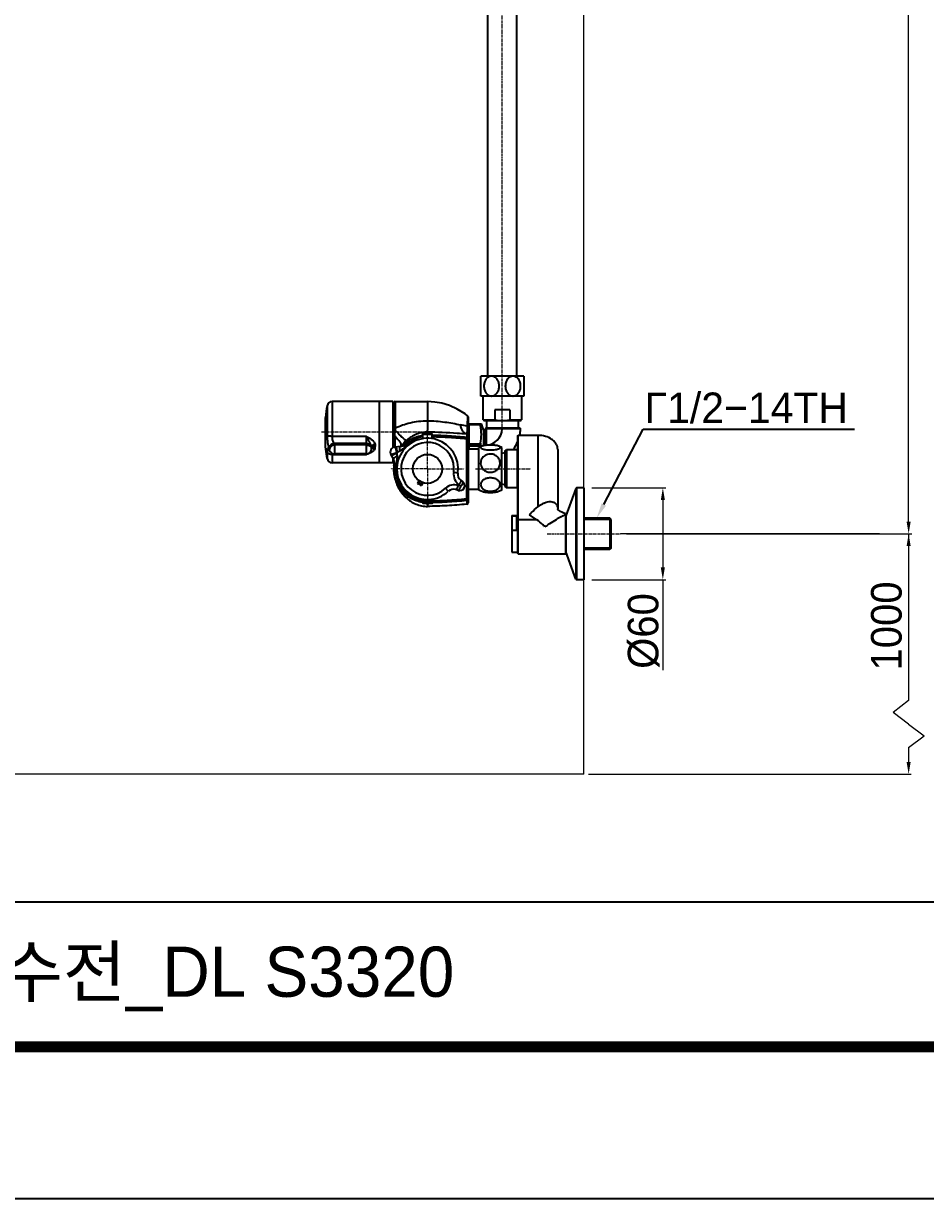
# Model space of a CAD drawing. Extents: x 0 to 3160, y 0 to 2315.
# Drawn here: x 1516 to 2106, y 0 to 768 of the extents above; entities that cross this region are included whole.
import ezdxf
from ezdxf import colors
from ezdxf.entities.mleader import LeaderData, LeaderLine
from ezdxf.math import Vec2, Vec3

# ---------------------------------------------------------------- set-up
doc = ezdxf.new("R2010")
doc.units = 0
doc.header["$LTSCALE"] = 10
doc.header["$MEASUREMENT"] = 0
doc.header["$PDMODE"] = 3
doc.header["$PDSIZE"] = -10
doc.linetypes.add('CENTER', pattern=[0.6, 0.375, -0.075, 0.075, -0.075])
doc.linetypes.add('CENTER2', pattern=[28.575, 19.05, -3.175, 3.175, -3.175])
doc.layers.get('0').update_dxf_attribs({"linetype": 'CONTINUOUS'})
doc.layers.get('DEFPOINTS').update_dxf_attribs({"linetype": 'CONTINUOUS'})
doc.layers.add('Cneter', color=1, linetype='CENTER2', lineweight=13)
doc.layers.add('치수선', color=7, linetype='CONTINUOUS', lineweight=20)
doc.layers.add('DEF_LAYER_ASSEM_MEMBER', color=7, linetype='CONTINUOUS')
doc.layers.add('MEMBER', color=7, linetype='CONTINUOUS')
doc.styles.add('Daelim Dimension', font='H2GTRE.TTF')
doc.styles.get("Standard").update_dxf_attribs({"font": 'SYMBOL'})
doc.styles.add('단선완성형', font='')
doc.styles.get('단선완성형').set_extended_font_data('Gulim')
doc.dimstyles.new('DEFAULT', dxfattribs={"dimscale": 2, "dimtxt": 2, "dimasz": 2, "dimexe": 0, "dimexo": 2, "dimgap": 1, "dimtad": 1, "dimdec": 1, "dimzin": 9, "dimdsep": 46, "dimtxsty": 'Daelim Dimension', "dimcen": 0.5, "dimclrd": 252, "dimclre": 252, "dimclrt": 3, "dimadec": 1, "dimazin": 0, "dimtfac": 1, "dimtdec": 1, "dimtix": 1, "dimtmove": 0, "dimatfit": 3, "dimfxl": 1, "dimtolj": 1, "dimtzin": 1, "dimlwd": 9, "dimlwe": 9, "dimarcsym": 0})

# ---------------------------------------------------------------- blocks, each defined once
blk = doc.blocks.new('*D0')
at = {"color": 5, "lineweight": 9, "ltscale": 0.5, "transparency": 16777216}
for p, q in [((1930.66, 1434.5), (2096.53, 1434.5)), ((2094.53, 442.47), (2094.53, 1426.5)), ((1910.2, 434.47), (2096.53, 434.47))]:
    blk.add_line(p, q, dxfattribs=at)
at = {"color": 5, "ltscale": 0.5, "transparency": 16777216}
for points in [[(2093.2, 1426.5), (2095.86, 1426.5), (2094.53, 1434.5)], [(2093.2, 442.47), (2095.86, 442.47), (2094.53, 434.47)]]:
    blk.add_solid(points, dxfattribs=at)
at = {"layer": 'DEFPOINTS', "color": 0, "ltscale": 0.5, "transparency": 16777216}
for p in [(1926.66, 1434.5), (2094.53, 1434.5), (1906.2, 434.47)]:
    blk.add_point(p, dxfattribs=at)
at = {"color": 7, "ltscale": 0.5, "transparency": 16777216, "insert": (2080.34, 934.48), "char_height": 20, "attachment_point": 5, "rotation": 90, "style": 'Daelim Dimension'}
blk.add_mtext('\\A1;(1000)', dxfattribs=at)
blk = doc.blocks.new('*D1')
at = {"color": 5, "lineweight": 9, "ltscale": 0.5, "transparency": 16777216}
for p, q in [((1887.45, 464.47), (1935.9, 464.47)), ((1933.9, 456.47), (1933.9, 412.47)), ((1887.45, 404.47), (1935.9, 404.47)), ((1933.9, 404.47), (1933.9, 345.41))]:
    blk.add_line(p, q, dxfattribs=at)
at = {"color": 5, "ltscale": 0.5, "transparency": 16777216}
for points in [[(1932.57, 456.47), (1935.23, 456.47), (1933.9, 464.47)], [(1932.57, 412.47), (1935.23, 412.47), (1933.9, 404.47)]]:
    blk.add_solid(points, dxfattribs=at)
at = {"layer": 'DEFPOINTS', "color": 0, "ltscale": 0.5, "transparency": 16777216}
for p in [(1883.45, 464.47), (1883.45, 404.47), (1933.9, 404.47)]:
    blk.add_point(p, dxfattribs=at)
at = {"color": 7, "ltscale": 0.5, "transparency": 16777216, "insert": (1910.98, 370.94), "char_height": 20, "attachment_point": 2, "rotation": 90, "style": 'Daelim Dimension'}
blk.add_mtext('\\A1;%%C60', dxfattribs=at)

msp = doc.modelspace()

# ---------------------------------------------------------------- linework, layer by layer
at = {"color": 5, "lineweight": 9, "ltscale": 0.5}
for p, q in [((2075.58, 434.47), (1906.2, 434.47)), ((2094.53, 434.47), (2094.53, 325.43)), ((2094.53, 325.43), (2084.32, 317.76)), ((2094.53, 310.09), (2084.32, 317.76)), ((2094.53, 310.09), (2104.75, 302.41)), ((2094.53, 294.74), (2104.75, 302.41)), ((2094.53, 294.74), (2094.53, 285.39)), ((1885.36, 277.42), (2096.26, 277.42))]:
    msp.add_line(p, q, dxfattribs=at)
at = {"color": 5}
msp.add_line((50.81, 193.97), (2594.86, 193.97), dxfattribs=at)
at = {"ltscale": 0.5}
msp.add_lwpolyline([(0, 0), (3159.52, 0), (3159.52, 2315.04), (0, 2315.04)], close=True, dxfattribs=at)
at = {"color": 5, "linetype": 'ByBlock', "lineweight": 200, "const_width": 7.28}
msp.add_lwpolyline([(50.81, 99.13), (3108.41, 99.13), (3108.41, 2261.29), (50.81, 2261.29)], close=True, dxfattribs=at)
at = {"color": 5, "ltscale": 0.5}
msp.add_solid([(2093.2, 426.47), (2095.86, 426.47), (2094.53, 434.47)], dxfattribs=at)
at = {"color": 5, "lineweight": 9, "ltscale": 0.5}
msp.add_solid([(2093.2, 285.39), (2095.86, 285.39), (2094.53, 277.39)], dxfattribs=at)
at = {"layer": 'Cneter', "linetype": 'CENTER', "lineweight": 5, "ltscale": 0.5}
for p, q in [((1828.95, 500.97), (1828.95, 1423.48)), ((1784.6, 500.9), (1710.91, 500.9)), ((1780.1, 476.9), (1780.1, 500.92)), ((1780.1, 476.9), (1756.08, 476.9)), ((1780.1, 476.9), (1804.12, 476.9)), ((1780.1, 476.9), (1780.1, 452.88)), ((1811.56, 476.9), (1847.62, 476.9)), ((1858.31, 434.47), (1906.2, 434.47))]:
    msp.add_line(p, q, dxfattribs=at)
at = {"layer": 'DEF_LAYER_ASSEM_MEMBER', "color": 7, "linetype": 'Continuous'}
for p, q in [((1819.45, 537.5), (1819.45, 1401)), ((1838.45, 537.5), (1838.45, 1401)), ((1842.95, 537.5), (1814.95, 537.5)), ((1814.95, 524.5), (1814.95, 537.5)), ((1842.95, 537.5), (1842.95, 524.5)), ((1842.95, 524.5), (1814.95, 524.5)), ((1816.45, 509), (1816.45, 524.5)), ((1841.45, 524.5), (1841.45, 509)), ((1757.5, 520.9), (1717.71, 520.9)), ((1748.5, 520.9), (1748.5, 480.9)), ((1757.5, 520.9), (1757.5, 490.77)), ((1758.1, 520.1), (1758.1, 491.05)), ((1758.9, 520.9), (1780.1, 520.9)), ((1833.85, 515.5), (1824.05, 515.5)), ((1824.05, 515.5), (1824.05, 509)), ((1833.85, 515.5), (1833.85, 509)), ((1713.45, 491.4), (1713.45, 510.4)), ((1758.1, 512.9), (1757.5, 512.9)), ((1806.6, 510.83), (1806.6, 454.81)), ((1816.95, 508.5), (1840.95, 508.5)), ((1818.65, 508.5), (1818.65, 503.5)), ((1839.25, 508.5), (1839.25, 503.5)), ((1777.1, 496.67), (1777.1, 499.6)), ((1777.6, 500.1), (1782.6, 500.1)), ((1783.1, 496.67), (1783.1, 499.6)), ((1807.2, 504.9), (1806.6, 504.9)), ((1807.2, 506.4), (1815.28, 506.4)), ((1807.2, 506.4), (1807.2, 490.1)), ((1814.34, 505.74), (1807.7, 505.74)), ((1816.6, 502.35), (1815.28, 506.4)), ((1817.2, 502.35), (1816.6, 502.35)), ((1816.6, 502.35), (1816.6, 492)), ((1817.2, 502.35), (1817.2, 492.13)), ((1817.85, 500.3), (1817.2, 500.3)), ((1817.85, 503), (1817.85, 492.25)), ((1840.34, 503.5), (1818.35, 503.5)), ((1758.84, 491.22), (1762.39, 491.64)), ((1814.34, 493.06), (1807.7, 493.06)), ((1814.34, 491.74), (1807.7, 491.74)), ((1816.29, 491.92), (1813.7, 490.9)), ((1826.14, 491.91), (1826.04, 491.94)), ((1828.7, 490.9), (1826.13, 491.92)), ((1839.2, 421.67), (1839.2, 498.68)), ((1852.2, 498.82), (1839.4, 498.82)), ((1714.51, 483.59), (1713.45, 491.4)), ((1716.23, 488.47), (1716.23, 488.47)), ((1740.25, 486.68), (1719.21, 486.68)), ((1743.5, 489.93), (1743.5, 490.7)), ((1756.17, 486.09), (1757.86, 482.94)), ((1806.6, 490.1), (1813.7, 490.1)), ((1813.7, 462.9), (1813.7, 490.9)), ((1828.7, 462.9), (1828.7, 490.9)), ((1830.7, 487.4), (1828.7, 486.86)), ((1830.7, 488.4), (1831.7, 489.4)), ((1830.7, 488.4), (1830.7, 465.4)), ((1839, 489.4), (1831.7, 489.4)), ((1831.7, 489.4), (1831.7, 464.4)), ((1865.2, 489.63), (1865.2, 450.73)), ((1757.5, 480.9), (1717.71, 480.9)), ((1757.5, 483.62), (1757.5, 480.9)), ((1758.1, 482.47), (1758.1, 478.63)), ((1758.1, 478.22), (1758.1, 477.34)), ((1758.1, 476.9), (1758.1, 476.9)), ((1758.1, 476.46), (1758.1, 475.64)), ((1758.12, 479.01), (1758.12, 478.99)), ((1758.13, 478.21), (1758.13, 478.16)), ((1774.44, 469.27), (1773.46, 467.4)), ((1801.85, 469.49), (1803.13, 468.52)), ((1773.92, 468.28), (1776.58, 466.89)), ((1777.1, 467.88), (1776.12, 466.01)), ((1800.17, 462.84), (1798.64, 463.33)), ((1806.6, 463.7), (1813.7, 463.7)), ((1816.29, 461.87), (1813.7, 462.9)), ((1816.26, 461.89), (1816.27, 461.88)), ((1826.14, 461.88), (1826.04, 461.85)), ((1828.7, 462.9), (1826.13, 461.88)), ((1830.7, 466.4), (1828.7, 466.93)), ((1830.7, 465.4), (1831.7, 464.4)), ((1839, 464.4), (1831.7, 464.4)), ((1877.08, 464.14), (1870.45, 446.14)), ((1882.2, 464.47), (1877.55, 464.47)), ((1882.2, 464.47), (1882.2, 404.47)), ((1835.2, 446.47), (1839.2, 446.47)), ((1835.2, 446.47), (1835.2, 422.47)), ((1835.2, 446.23), (1838.2, 446.23)), ((1838.2, 446.23), (1838.2, 436.85)), ((1865.27, 450.66), (1865.24, 450.72)), ((1870.2, 447.73), (1870.2, 421.47)), ((1870.45, 446.14), (1870.42, 445.97)), ((1870.42, 423.02), (1870.42, 445.93)), ((1870.42, 444.77), (1870.2, 444.77)), ((1899.2, 444.77), (1882.2, 444.77)), ((1900.2, 443.77), (1899.2, 444.77)), ((1899.2, 444.77), (1899.2, 424.17)), ((1900.2, 425.17), (1900.2, 443.77)), ((1835.2, 436.85), (1838.2, 436.85)), ((1835.2, 422.47), (1839.2, 422.47)), ((1870.42, 424.17), (1870.2, 424.17)), ((1870.45, 422.8), (1870.42, 422.97)), ((1877.08, 404.8), (1870.45, 422.8)), ((1899.2, 424.17), (1882.2, 424.17)), ((1900.2, 425.17), (1899.2, 424.17)), ((1839.4, 421.47), (1870.2, 421.47)), ((1882.2, 404.47), (1877.55, 404.47))]:
    msp.add_line(p, q, dxfattribs=at)
at = {"layer": 'DEF_LAYER_ASSEM_MEMBER', "color": 9, "linetype": 'Continuous'}
for p, q in [((1714.51, 518.21), (1714.51, 498.53)), ((1717.71, 520.9), (1717.71, 498.16)), ((1758.9, 520.9), (1758.9, 503.52)), ((1780.1, 520.9), (1780.1, 509.31)), ((1780.1, 509.31), (1780.1, 502.15)), ((1806.2, 511.63), (1806.09, 504.72)), ((1816.45, 509), (1824.05, 509)), ((1833.85, 509), (1841.45, 509)), ((1777.1, 499.6), (1783.1, 499.6)), ((1780.1, 500.9), (1780.1, 502.15)), ((1780.1, 500.91), (1780.1, 500.1)), ((1805.69, 499.63), (1805.64, 499.64)), ((1805.69, 499.64), (1805.69, 497.61)), ((1807.7, 506.4), (1807.7, 505.74)), ((1814.34, 506.4), (1814.34, 505.74)), ((1814.81, 506.4), (1814.81, 505.07)), ((1828.94, 503), (1817.85, 503)), ((1818.35, 503.5), (1818.35, 492.41)), ((1828.94, 503), (1828.94, 503.5)), ((1840.84, 502.99), (1828.94, 503)), ((1740.25, 498.16), (1717.71, 498.16)), ((1740.25, 493.49), (1718.82, 493.49)), ((1740.25, 492.52), (1719.21, 492.52)), ((1719.21, 492.52), (1719.21, 486.68)), ((1740.25, 486.24), (1740.25, 498.16)), ((1746, 491.83), (1746, 491.5)), ((1758.52, 498.46), (1758.38, 491.31)), ((1758.52, 498.46), (1758.57, 498.45)), ((1758.53, 498.99), (1758.53, 498.81)), ((1758.53, 498.81), (1758.55, 498.81)), ((1805.69, 497.61), (1805.6, 496.62)), ((1805.6, 496.62), (1806.6, 496.62)), ((1805.6, 496.62), (1805.6, 457.18)), ((1807.7, 493.06), (1807.7, 491.74)), ((1814.34, 491.74), (1814.34, 493.06)), ((1814.81, 493.73), (1814.81, 491.34)), ((1818.35, 492.41), (1817.85, 492.41)), ((1818.35, 492.41), (1818.35, 492.32)), ((1839.4, 421.47), (1839.4, 498.82)), ((1852.2, 498.82), (1852.2, 452.1)), ((1714.51, 488.21), (1714.51, 483.59)), ((1717.71, 486.24), (1740.25, 486.24)), ((1717.71, 486.24), (1717.71, 480.9)), ((1760.11, 487.22), (1756.58, 485.33)), ((1758.38, 491.31), (1758.72, 491.29)), ((1758.38, 491.31), (1758.38, 491.12)), ((1758.72, 491.29), (1758.72, 491.23)), ((1759.71, 491.33), (1760.18, 487.35)), ((1760.04, 487.34), (1760.18, 487.35)), ((1760.04, 487.34), (1760.11, 487.22)), ((1839, 464.4), (1839, 489.4)), ((1758.13, 479.26), (1758.12, 479.01)), ((1758.2, 482.28), (1758.13, 479.26)), ((1799.91, 474.16), (1797.25, 474.53)), ((1793.7, 462.24), (1791.88, 464.21)), ((1801.87, 465.56), (1800.3, 466.07)), ((1800.55, 466.56), (1801.87, 465.56)), ((1877.08, 464.14), (1877.08, 404.8)), ((1877.55, 464.47), (1877.55, 404.47)), ((1780.1, 454.76), (1780.1, 455.76)), ((1780.1, 454.76), (1780.1, 454.52)), ((1780.1, 454.14), (1780.1, 452.39)), ((1806.6, 457.18), (1805.6, 457.18)), ((1805.6, 457.18), (1805.69, 456.19)), ((1805.69, 456.19), (1805.69, 453.82)), ((1851.49, 443.66), (1846.85, 446.95)), ((1870.45, 446.14), (1870.45, 422.8)), ((1851.49, 443.66), (1839.4, 443.66))]:
    msp.add_line(p, q, dxfattribs=at)
at = {"layer": 'DEF_LAYER_ASSEM_MEMBER', "color": 2, "linetype": 'Continuous'}
for p, q in [((1900.2, 443.77), (1882.2, 443.77)), ((1900.2, 425.17), (1882.2, 425.17))]:
    msp.add_line(p, q, dxfattribs=at)
at = {"layer": 'DEF_LAYER_ASSEM_MEMBER', "color": 7, "linetype": 'Continuous'}
for points in [[(1806.2, 511.63), (1804.61, 512.79), (1799.45, 515.96), (1794.38, 518.27), (1789.47, 519.77), (1784.78, 520.61), (1780.1, 520.9)], [(1870.2, 447.73), (1869.09, 448.04), (1867.8, 448.56), (1866.79, 449.13), (1866.06, 449.69), (1865.54, 450.23), (1865.27, 450.66)]]:
    msp.add_lwpolyline(points, dxfattribs=at)
msp.add_circle((1780.1, 476.9), 9.5, dxfattribs=at)
for centre, radius, start, end in [((1813, 500.9), 100, 170.03034, 174.54868), ((1717.71, 517.65), 3.25, 90, 170.03034), ((1758.9, 520.1), 0.8, 90, 180), ((1805.6, 510.83), 1, 0, 53.06083), ((1816.95, 509), 0.5, 180, 270), ((1840.95, 509), 0.5, 270, 0), ((1777.6, 499.6), 0.5, 90, 180), ((1782.6, 499.6), 0.5, 0, 90), ((1818.35, 503), 0.5, 90, 180), ((1840.34, 503), 0.5, 358.72666, 90), ((1817.85, 503.5), 23, 348.24511, 358.72666), ((1780.1, 476.9), 20, 352.13746, 312.86254), ((1760.04, 511.51), 20, 276.75, 300.09505), ((1817.85, 503.5), 23, 322.08152, 338.34383), ((1732.55, 500.78), 20.44, 217.01476, 219.09916), ((1719.21, 489.93), 3.25, 219.14808, 270.00055), ((1740.25, 489.93), 3.25, 270.00058, 359.99942), ((1759.25, 487.75), 3.5, 96.75, 208.24996), ((1839, 489.6), 0.2, 270, 0), ((1717.71, 484.15), 3.25, 189.96952, 270), ((1740.25, 473.48), 20, 4.90493, 28.25), ((1780.42, 476.88), 22.33, 168.22974, 179.9654), ((1770.19, 478.2), 12.09, 178.07669, 179.9266), ((1784.38, 476.9), 26.28, 177.24011, 179.03793), ((1784.38, 476.9), 26.28, 180.96205, 182.73706), ((1776.11, 478.02), 18.01, 176.93188, 178.13913), ((1784.49, 476.89), 26.39, 175.45089, 177.12313), ((1784.49, 476.9), 26.39, 173.29234, 175.47941), ((1784.02, 476.96), 25.92, 171.21762, 173.29111), ((1783.73, 477), 25.62, 169.90236, 171.2157), ((1753.16, 474.85), 5, 3.74725, 9.09776), ((1784.46, 476.9), 26.37, 182.73657, 183.75108), ((1753.16, 474.86), 5, 3.65721, 3.73392), ((1785.13, 476.91), 27.03, 183.67373, 184.15971), ((1785.19, 476.91), 27.1, 184.16109, 188.88043), ((1804.86, 473.48), 5, 172.13739, 232.90174), ((1801.17, 465.93), 3.25, 252.1, 52.9), ((1864.57, 639.17), 194.44, 242.05798, 242.94202), ((1797.11, 458.57), 5, 72.09822, 132.86261), ((1821.2, 478.09), 16.95, 286.89566, 286.94842), ((1839, 464.2), 0.2, 0, 90), ((1877.55, 463.97), 0.5, 90, 159.77514), ((1805.6, 454.81), 1, 275.37822, 0), ((1839.4, 421.67), 0.2, 180, 270), ((1877.55, 404.97), 0.5, 200.22486, 270)]:
    msp.add_arc(centre, radius, start, end, dxfattribs=at)
at = {"layer": 'DEF_LAYER_ASSEM_MEMBER', "color": 9, "linetype": 'Continuous'}
for centre, radius, start, end in [((1758.96, 304.28), 205.9, 76.76673, 78.0276), ((1805.6, 498.64), 1, 359.93914, 84.65083), ((1817.85, 503.5), 11.1, 272.58176, 357.41824), ((1756.48, 507.95), 40.34, 201.01011, 202.48796), ((1799.55, 497.62), 41.04, 178.34335, 178.83384), ((1677.29, 493.02), 81.46, 4.07241, 4.20387), ((1774.71, 499.98), 16.21, 184.15103, 185.40371), ((1780.1, 476.9), 17.31, 352.13746, 312.86254), ((1782.26, 477.42), 24.11, 130.71417, 143.63605), ((1780.12, 477.09), 20.95, 98.29017, 133.11897), ((1805.6, 496.62), 0.999, 0.05893, 84.71026), ((1754.59, 505.51), 41.7, 201.01006, 202.48791), ((1729.94, 500.84), 17.88, 217.02308, 219.09487), ((1746.84, 481.96), 7.86, 142.65451, 147.01978), ((1741.39, 489.93), 2.11, 10.69654, 11.45612), ((1741.41, 489.93), 2.09, 0.03158, 10.70478), ((1744.09, 489.48), 0.729, 143.05908, 145.39096), ((1742.41, 491.49), 3.59, 340.19562, 0.02748), ((1780.1, 476.9), 22.5, 152.30629, 152.69368), ((1538.32, 496.15), 220.53, 355.53517, 356.29392), ((1803.69, 478.84), 43.67, 181.55151, 182.55167), ((1801.72, 478.75), 41.7, 182.54312, 184.89609), ((1805.7, 473.36), 8.53, 172.13748, 232.89998), ((1797.68, 457.96), 8.53, 72.10001, 132.86253)]:
    msp.add_arc(centre, radius, start, end, dxfattribs=at)
at = {"layer": 'DEF_LAYER_ASSEM_MEMBER', "color": 7, "linetype": 'Continuous'}
for points, start_tangent, end_tangent in [([(1821.95, 537.5), (1820.91, 537.36), (1819.93, 536.95), (1819.05, 536.3), (1818.31, 535.46), (1817.28, 533.37), (1816.94, 531), (1817.28, 528.63), (1818.31, 526.54), (1819.05, 525.7), (1819.93, 525.05), (1820.91, 524.64), (1821.95, 524.5)], (-1, 0), (1, 0)), ([(1821.95, 524.5), (1822.99, 524.64), (1823.97, 525.05), (1824.85, 525.7), (1825.59, 526.54), (1826.62, 528.63), (1826.96, 531), (1826.62, 533.37), (1825.59, 535.46), (1824.85, 536.3), (1823.97, 536.95), (1822.99, 537.36), (1821.95, 537.5)], (1, 0), (-1, 0)), ([(1835.95, 537.5), (1834.91, 537.36), (1833.93, 536.95), (1833.05, 536.3), (1832.31, 535.46), (1831.28, 533.37), (1830.94, 531), (1831.28, 528.63), (1832.31, 526.54), (1833.05, 525.7), (1833.93, 525.05), (1834.91, 524.64), (1835.95, 524.5)], (-1, 0), (1, 0)), ([(1835.95, 524.5), (1836.99, 524.64), (1837.97, 525.05), (1838.85, 525.7), (1839.59, 526.54), (1840.62, 528.63), (1840.96, 531), (1840.62, 533.37), (1839.59, 535.46), (1838.85, 536.3), (1837.97, 536.95), (1836.99, 537.36), (1835.95, 537.5)], (1, 0), (-1, 0)), ([(1825.52, 508.5), (1825.11, 508.51), (1824.7, 508.57), (1824.5, 508.62), (1824.31, 508.7), (1824.22, 508.75), (1824.14, 508.82), (1824.05, 509)], (-1, 0), (0, 1)), ([(1833.85, 509), (1833.76, 508.82), (1833.68, 508.75), (1833.59, 508.7), (1833.4, 508.62), (1833.2, 508.57), (1832.79, 508.51), (1832.38, 508.5)], (0, -1), (-1, 0)), ([(1807.2, 504.74), (1807.22, 505.03), (1807.29, 505.32), (1807.34, 505.46), (1807.42, 505.59), (1807.54, 505.69), (1807.7, 505.74)], (0, 1), (1, 0)), ([(1814.34, 505.74), (1814.55, 505.65), (1814.68, 505.47), (1814.77, 505.27), (1814.81, 505.07)], (1, 0), (0.156866, -0.98762)), ([(1814.81, 493.73), (1815.28, 499.4), (1814.81, 505.07)], (0.156866, 0.98762), (-0.156866, 0.98762)), ([(1763.93, 491.91), (1769.91, 496.52), (1773.4, 497.98), (1777.1, 498.82)], (0.675787, 0.737097), (0.99048, 0.137658)), ([(1807.7, 493.06), (1807.54, 493.1), (1807.42, 493.21), (1807.34, 493.34), (1807.29, 493.48), (1807.22, 493.76), (1807.2, 494.05)], (-1, 0), (0, 1)), ([(1807.2, 490.74), (1807.22, 491.03), (1807.29, 491.32), (1807.34, 491.46), (1807.42, 491.59), (1807.54, 491.69), (1807.7, 491.74)], (0, 1), (1, 0)), ([(1814.81, 493.73), (1814.77, 493.52), (1814.68, 493.32), (1814.55, 493.15), (1814.34, 493.06)], (-0.156866, -0.98762), (-1, 0)), ([(1814.34, 491.74), (1814.5, 491.69), (1814.61, 491.58), (1814.75, 491.31)], (1, 0), (0.319221, -0.94768)), ([(1816.26, 491.91), (1815.74, 491.73), (1815.33, 491.53), (1815.03, 491.32), (1814.86, 491.09), (1814.81, 490.87), (1814.9, 490.64), (1815.11, 490.42), (1815.45, 490.21), (1815.9, 490.02), (1816.45, 489.84), (1817.09, 489.69), (1817.81, 489.56), (1819.42, 489.38), (1821.15, 489.31)], (-0.956967, -0.290197), (0.999998, -0.001899)), ([(1826.04, 491.94), (1825.01, 492.18), (1823.81, 492.36), (1821.13, 492.5), (1818.45, 492.34), (1817.27, 492.16), (1816.26, 491.91)], (-0.960619, 0.277868), (-0.956967, -0.290197)), ([(1821.15, 489.31), (1822.9, 489.37), (1824.52, 489.55), (1825.25, 489.67), (1825.9, 489.83), (1826.47, 490), (1826.93, 490.2), (1827.27, 490.41), (1827.49, 490.63), (1827.58, 490.86), (1827.55, 491.09), (1827.37, 491.31), (1827.08, 491.53), (1826.66, 491.73), (1826.14, 491.91)], (0.999998, -0.001899), (-0.956732, 0.290972)), ([(1839.2, 498.68), (1839.26, 498.78), (1839.4, 498.82)], (0, 1), (1, 0)), ([(1865.2, 489.63), (1864.95, 491.42), (1864.21, 493.14), (1863.01, 494.73), (1861.39, 496.13), (1857.17, 498.12), (1852.2, 498.82)], (0, 1), (-1, 0)), ([(1820.12, 486.51), (1818.56, 486.06), (1817.16, 485.25), (1816.02, 484.13), (1815.23, 482.75), (1814.84, 481.23), (1814.9, 479.65), (1815.4, 478.16), (1816.3, 476.84)], (-0.987557, -0.157262), (0.668486, -0.743724)), ([(1821.15, 474.71), (1823.69, 475.18), (1825.84, 476.57), (1826.65, 477.55), (1827.22, 478.68), (1827.54, 479.9), (1827.56, 481.15), (1827.31, 482.38), (1826.79, 483.53), (1826.02, 484.54), (1825.06, 485.38), (1822.71, 486.42), (1820.12, 486.51)], (0.999975, -0.007088), (-0.987557, -0.157262)), ([(1780.1, 454.76), (1771.66, 456.46), (1764.52, 461.27), (1759.76, 468.45), (1758.1, 476.9)], (-1, 0.000004), (-0.000002, 1)), ([(1816.3, 476.84), (1818.49, 475.27), (1821.15, 474.71)], (0.668486, -0.743724), (0.999975, -0.007088)), ([(1758.42, 472.73), (1761.03, 464.71), (1765.95, 458.17), (1769.1, 455.7), (1772.58, 453.89), (1776.28, 452.77), (1780.1, 452.39)], (0.154383, -0.988011), (1, 0)), ([(1827.59, 466.64), (1827.46, 467.51), (1827.08, 468.34), (1826.48, 469.09), (1825.67, 469.75), (1823.6, 470.67), (1821.2, 470.99), (1818.8, 470.67), (1816.73, 469.75), (1815.92, 469.09), (1815.32, 468.34), (1814.94, 467.51), (1814.81, 466.64)], (0, 1), (0, -1)), ([(1814.81, 466.64), (1814.94, 465.78), (1815.32, 464.95), (1815.92, 464.2), (1816.73, 463.54), (1818.8, 462.62), (1821.2, 462.3), (1823.6, 462.62), (1825.67, 463.54), (1826.48, 464.2), (1827.08, 464.95), (1827.46, 465.78), (1827.59, 466.64)], (0, -1), (0, 1)), ([(1826.04, 461.85), (1825.01, 461.62), (1823.81, 461.44), (1821.13, 461.3), (1818.45, 461.46), (1817.27, 461.64), (1816.26, 461.88)], (-0.960619, -0.277868), (-0.956967, 0.290197)), ([(1777.1, 454.54), (1777.11, 454.56), (1777.16, 454.57), (1777.33, 454.58), (1777.61, 454.58), (1777.98, 454.57), (1778.43, 454.55), (1778.95, 454.54), (1779.51, 454.53), (1780.1, 454.52)], (0.000258, 1), (1, 0.000002)), ([(1780.1, 454.14), (1778.95, 454.19), (1778.43, 454.24), (1777.98, 454.3), (1777.6, 454.37), (1777.33, 454.44), (1777.23, 454.47), (1777.16, 454.5), (1777.11, 454.52), (1777.1, 454.54)], (-1, -0.000003), (0.000258, 1)), ([(1780.1, 454.52), (1781.25, 454.51), (1781.77, 454.5), (1782.22, 454.48), (1782.59, 454.45), (1782.87, 454.42), (1783.04, 454.39), (1783.09, 454.37), (1783.1, 454.35)], (1, 0), (0.000162, -1)), ([(1783.1, 454.35), (1783.09, 454.34), (1783.04, 454.32), (1782.87, 454.28), (1782.59, 454.24), (1782.22, 454.21), (1781.77, 454.18), (1781.25, 454.16), (1780.1, 454.14)], (0.000162, -1), (-1, 0)), ([(1805.69, 453.82), (1792.9, 452.81), (1780.1, 452.39)], (-0.995598, -0.09373), (-1, 0))]:
    msp.add_spline(points, degree=3, dxfattribs=dict(at, start_tangent=start_tangent, end_tangent=end_tangent))
at = {"layer": 'DEF_LAYER_ASSEM_MEMBER', "color": 9, "linetype": 'Continuous'}
for points, start_tangent, end_tangent in [([(1758.9, 503.52), (1768.81, 507.06), (1780.1, 508.33)], (0.891672, 0.452682), (1, 0.000301)), ([(1780.1, 508.33), (1791.37, 507.53), (1796.66, 506.7), (1801.67, 505.71)], (1, 0), (0.978295, -0.207217)), ([(1758.9, 503.52), (1758.59, 503.51), (1758.33, 503.47), (1758.16, 503.42), (1758.1, 503.35)], (-1, 0.000051), (-0.000003, -1)), ([(1758.85, 502.26), (1758.32, 502.19), (1758.16, 502.13), (1758.1, 502.05)], (-0.999891, -0.014755), (-0.001863, -0.999998)), ([(1758.85, 502.26), (1758.75, 501.45), (1758.53, 498.99)], (-0.131558, -0.991308), (-0.071541, -0.997438)), ([(1758.9, 503.52), (1758.85, 502.26)], (-0.036526, -0.999333), (-0.038194, -0.99927)), ([(1758.85, 502.26), (1761.52, 499.46), (1762.79, 498.23), (1763.94, 497.2), (1764.91, 496.42), (1765.67, 495.92), (1765.97, 495.76), (1766.21, 495.68), (1766.53, 495.69)], (0.673491, -0.739195), (0.854722, 0.519087)), ([(1780.1, 500.9), (1776.46, 500.56), (1772.92, 499.55), (1769.59, 497.91), (1766.53, 495.69)], (-1, -0.000488), (-0.757891, -0.652381)), ([(1805.64, 499.64), (1799.44, 500.11), (1780.1, 500.9)], (-0.996836, 0.079489), (-1, 0)), ([(1805.64, 499.64), (1805.01, 499.82), (1804.4, 500.18), (1803.81, 500.72), (1803.26, 501.44), (1802.33, 503.35), (1801.67, 505.71)], (-0.989046, 0.147607), (-0.200069, 0.979782)), ([(1806.09, 504.72), (1806.05, 503.59), (1806, 502.59), (1805.95, 501.73), (1805.9, 501.01), (1805.84, 500.44), (1805.79, 500.02), (1805.77, 499.87), (1805.74, 499.75), (1805.72, 499.67), (1805.69, 499.63)], (-0.036803, -0.999323), (-0.790206, -0.612842)), ([(1806.6, 504.15), (1806.46, 504.48), (1806.09, 504.72)], (0.001588, 0.999999), (-0.937188, 0.348825)), ([(1714.51, 498.53), (1714.59, 496.25), (1714.82, 494.07), (1715.19, 492.13), (1715.66, 490.56)], (0.000002, -1), (0.358441, -0.933553)), ([(1717.71, 498.16), (1716.6, 498.19), (1716.09, 498.22), (1715.62, 498.27), (1715.22, 498.32), (1714.9, 498.38), (1714.66, 498.45), (1714.51, 498.53)], (-1, 0), (-0.789182, 0.61416)), ([(1718.82, 493.49), (1717.64, 493.14), (1716.63, 492.46), (1715.94, 491.56), (1715.66, 490.56)], (-0.990379, -0.138385), (-0.049637, -0.998767)), ([(1719.21, 492.52), (1718.03, 492.16), (1717.03, 491.47), (1716.34, 490.56), (1716.06, 489.56)], (-0.988848, -0.148929), (-0.049409, -0.998779)), ([(1717.71, 498.16), (1717.79, 496.81), (1718.02, 495.52), (1718.37, 494.39), (1718.82, 493.49)], (0.000002, -1), (0.535174, -0.844742)), ([(1740.25, 498.16), (1741.95, 497.2), (1743.54, 496.09), (1744.9, 494.73), (1745.79, 493.11)], (0.876663, -0.481105), (0.314316, -0.949318)), ([(1740.25, 498.16), (1741.02, 496.5), (1741.41, 495.68), (1741.82, 494.87), (1742.25, 494.08), (1742.68, 493.28), (1743.38, 491.6)], (0.406126, -0.913817), (0.247596, -0.968863)), ([(1740.25, 493.49), (1741.29, 493.35), (1742.21, 492.96), (1742.94, 492.36), (1743.38, 491.6)], (1, 0), (0.33087, -0.943676)), ([(1740.25, 492.52), (1741.37, 492.36), (1742.36, 491.91), (1743.08, 491.2), (1743.46, 490.35)], (1, 0), (0.198616, -0.980077)), ([(1743.38, 491.6), (1743.61, 492.01), (1743.84, 492.22), (1744.14, 492.43), (1744.9, 492.82), (1745.79, 493.11)], (0.155393, 0.987853), (0.970208, 0.242274)), ([(1743.38, 491.6), (1743.43, 491.37), (1743.5, 490.7)], (0.253491, -0.967338), (0.000012, -1)), ([(1743.5, 490.7), (1743.55, 490.92), (1743.69, 491.13), (1743.92, 491.33), (1744.23, 491.5), (1745.04, 491.74), (1746, 491.83)], (0, 1), (1, 0)), ([(1745.79, 493.11), (1745.88, 492.79), (1746, 491.83)], (0.314421, -0.949284), (0.000054, -1)), ([(1758.53, 498.99), (1758.35, 498.99), (1758.22, 498.98), (1758.17, 498.97), (1758.13, 498.96), (1758.11, 498.96), (1758.1, 498.95)], (-0.999551, -0.029971), (-0.001183, -0.999999)), ([(1758.14, 498.79), (1758.11, 498.78), (1758.1, 498.77)], (-0.988503, -0.1512), (-0.000002, -1)), ([(1758.52, 498.46), (1758.35, 498.45), (1758.21, 498.45), (1758.16, 498.44), (1758.13, 498.44), (1758.11, 498.44), (1758.1, 498.43)], (-0.999801, -0.019934), (0.000002, -1)), ([(1758.53, 498.81), (1758.4, 498.81), (1758.14, 498.79)], (-0.999651, -0.026405), (-0.988503, -0.1512)), ([(1758.57, 498.45), (1760.53, 496.42), (1761.98, 494.48), (1762.45, 493.61), (1762.73, 492.84), (1762.75, 491.66)], (0.72696, -0.68668), (-0.333949, -0.942591)), ([(1758.57, 498.45), (1758.72, 491.29)], (0.041712, -0.99913), (-0.003827, -0.999993)), ([(1762.39, 491.64), (1762.22, 491.57), (1762.07, 491.38), (1761.94, 491.08), (1761.83, 490.68), (1761.76, 490.2), (1761.72, 489.65), (1761.71, 489.03), (1761.73, 488.38)], (-0.993068, -0.117542), (0.060731, -0.998154)), ([(1761.73, 488.38), (1763.81, 489.89), (1765.84, 491.41), (1767.92, 492.87), (1770.07, 494.2)], (0.831045, 0.556205), (0.865222, 0.50139)), ([(1783.1, 499.01), (1794.4, 498.52), (1805.69, 497.61)], (0.999857, -0.016899), (0.995598, -0.09373)), ([(1783.1, 498.01), (1794.36, 497.52), (1805.6, 496.62)], (0.999855, -0.017013), (0.9956, -0.093704)), ([(1715.66, 490.07), (1715.41, 490.34), (1715.3, 490.43), (1715.19, 490.47), (1715.09, 490.48), (1714.99, 490.46), (1714.9, 490.39), (1714.82, 490.29), (1714.69, 489.98), (1714.59, 489.52), (1714.53, 488.93), (1714.51, 488.21)], (-0.601896, 0.798575), (-0.000003, -1)), ([(1717.71, 486.24), (1716.6, 486.38), (1715.62, 486.8), (1714.9, 487.43), (1714.51, 488.21)], (-1, 0), (-0.233202, 0.972428)), ([(1716.23, 488.47), (1715.82, 489.22), (1715.66, 490.07)], (-0.601578, 0.798814), (-0.042034, 0.999116)), ([(1716.69, 487.88), (1716.24, 488.67), (1716.06, 489.56)], (-0.63052, 0.776173), (-0.041872, 0.999123)), ([(1717.79, 487.01), (1717.76, 486.85), (1717.71, 486.24)], (-0.24408, -0.969755), (-0.000002, -1)), ([(1745.79, 490.28), (1745.42, 489.52), (1744.9, 488.85), (1744.26, 488.26), (1743.54, 487.75), (1741.95, 486.92), (1740.25, 486.24)], (-0.338553, -0.940947), (-0.935624, -0.352999)), ([(1743.5, 490.32), (1743.5, 490.4), (1743.58, 490.63)], (0.000093, 1), (0.494929, 0.868934)), ([(1743.51, 489.91), (1744.39, 490.35), (1745.06, 490.38), (1745.79, 490.28)], (0.60091, 0.799317), (0.974606, -0.223925)), ([(1743.58, 490.63), (1743.92, 490.97), (1744.48, 491.25), (1745.2, 491.43), (1746, 491.5)], (0.494929, 0.868934), (1, 0)), ([(1760.05, 487.34), (1759.3, 487.1), (1758.57, 486.87), (1757.91, 486.65), (1757.6, 486.55), (1757.32, 486.46), (1757.06, 486.38), (1756.83, 486.31), (1756.64, 486.24), (1756.47, 486.19), (1756.34, 486.15), (1756.29, 486.13), (1756.25, 486.12), (1756.21, 486.11), (1756.19, 486.1), (1756.18, 486.1), (1756.18, 486.09), (1756.17, 486.09)], (-0.957334, -0.288984), (-0.47537, 0.879786)), ([(1760.16, 485.36), (1759.61, 485), (1759.11, 484.65), (1758.68, 484.29), (1758.33, 483.95), (1758.07, 483.64), (1757.9, 483.36), (1757.83, 483.13), (1757.86, 482.94)], (-0.852473, -0.522771), (0.473311, -0.880895)), ([(1758.38, 491.31), (1758.26, 491.3), (1758.17, 491.3), (1758.12, 491.29), (1758.1, 491.28)], (-0.998917, -0.046526), (-0.000005, -1)), ([(1758.84, 491.22), (1758.87, 491.15), (1758.9, 491.05), (1758.94, 490.92), (1759.05, 490.56), (1759.2, 490.07), (1759.38, 489.48), (1759.59, 488.81), (1759.81, 488.09), (1760.04, 487.34)], (0.351394, -0.936228), (0.312351, -0.949967)), ([(1760.16, 485.36), (1760.14, 483.42), (1760.07, 481.49), (1760.03, 477.66)], (0.021111, -0.999777), (0.02713, -0.999632)), ([(1760.11, 487.22), (1760.12, 486.75), (1760.16, 485.36)], (0.034479, -0.999405), (0.021154, -0.999776)), ([(1760.18, 487.35), (1760.57, 487.61), (1761.73, 488.38)], (0.838458, 0.544966), (0.831106, 0.556114)), ([(1758.12, 479.01), (1758.16, 478.99), (1758.18, 478.98)], (0.970355, -0.241684), (-0.074827, -0.997197)), ([(1780.1, 455.76), (1775.66, 456.24), (1771.42, 457.65), (1767.58, 459.93), (1764.31, 462.96), (1761.75, 466.62), (1760.01, 470.73), (1759.17, 475.12), (1759.27, 479.58)], (-1, 0.00001), (0.126749, 0.991935)), ([(1801.85, 469.49), (1801.92, 469.36), (1801.93, 469.26), (1801.93, 469.14), (1801.85, 468.83), (1801.71, 468.46), (1801.5, 468.03), (1801.23, 467.56), (1800.91, 467.06), (1800.55, 466.56)], (0.797584, -0.603208), (-0.595808, -0.803127)), ([(1803.13, 468.52), (1803.22, 468.16), (1803.2, 468.01), (1803.15, 467.85), (1803.02, 467.47), (1802.81, 467.04), (1802.54, 466.56), (1802.23, 466.07), (1801.87, 465.56)], (0.797584, -0.603208), (-0.595262, -0.803531)), ([(1798.64, 463.33), (1798.79, 463.34), (1798.88, 463.39), (1798.98, 463.47), (1799.18, 463.7), (1799.4, 464.04), (1799.64, 464.46), (1799.87, 464.95), (1800.09, 465.49), (1800.3, 466.07)], (0.951594, -0.307357), (0.316142, 0.948712)), ([(1800.17, 462.84), (1800.52, 462.97), (1800.62, 463.07), (1800.73, 463.2), (1800.96, 463.53), (1801.2, 463.95), (1801.44, 464.44), (1801.67, 464.98), (1801.87, 465.56)], (0.951594, -0.307357), (0.316786, 0.948497)), ([(1805.6, 457.18), (1792.87, 456.18), (1780.1, 455.76)], (-0.995599, -0.093715), (-1, 0.00002)), ([(1805.69, 456.19), (1792.9, 455.18), (1780.1, 454.76)], (-0.995598, -0.09373), (-1, 0)), ([(1805.69, 456.19), (1806.34, 456.51), (1806.6, 457.18)], (0.995885, 0.090628), (0, 1)), ([(1852.2, 452.1), (1853.92, 453.37), (1855.71, 454.38), (1857.6, 455.12), (1859.6, 455.5), (1861.63, 455.37), (1862.59, 455.05), (1863.45, 454.54), (1864.18, 453.84), (1864.74, 452.96), (1865.08, 451.92), (1865.2, 450.73)], (0.775101, 0.631837), (0.000009, -1)), ([(1846.85, 446.95), (1848.07, 448.29), (1852.2, 452.1)], (0.657751, 0.753235), (0.775087, 0.631855)), ([(1870.2, 446.91), (1867.34, 445.54), (1864.13, 443.66)], (-0.932749, -0.360527), (-0.851224, -0.524803)), ([(1839.2, 443.52), (1839.26, 443.62), (1839.4, 443.66)], (0, 1), (1, 0)), ([(1856.85, 439.06), (1855.54, 440.35), (1851.49, 443.66)], (-0.697747, 0.716345), (-0.815909, 0.578181)), ([(1864.13, 443.66), (1859.75, 440.91), (1856.85, 439.06)], (-0.852727, -0.522357), (-0.844451, -0.535633))]:
    msp.add_spline(points, degree=3, dxfattribs=dict(at, start_tangent=start_tangent, end_tangent=end_tangent))
at = {"layer": 'MEMBER', "color": 7, "linetype": 'Continuous'}
msp.add_arc((1813.3, 500.9), 100, 176.95404, 183.04596, dxfattribs=at)
at = {"layer": '치수선'}
for q in [(1882.2, 1528.66), (643.08, 277.42)]:
    msp.add_line((1882.2, 277.42), q, dxfattribs=at)

# ---------------------------------------------------------------- texts
at = {"color": 7, "ltscale": 0.5, "insert": (2080.1, 374.22), "char_height": 20, "attachment_point": 5, "rotation": 90, "style": 'Daelim Dimension'}
msp.add_mtext('\\A1;1000', dxfattribs=at)
at = {"color": 2, "insert": (618.03, 164.63), "char_height": 32.7922, "width": 1570.8308, "attachment_point": 1, "style": '단선완성형'}
msp.add_mtext('{\\fPretendard Variable SemiBold|b0|i0|c129|p2;대림바스(주)} 자동온도조절식_타원 썸머_대샤워수전_DL S3320', dxfattribs=at)

# ---------------------------------------------------------------- dimensions: what is measured, and where the dimension line sits
at = {"color": 5, "ltscale": 0.5}
for base, p1, p2, angle, text, override, picture, middle in [((2094.53, 1434.5), (1906.2, 434.47), (1926.66, 1434.5), 90, '(1000)', {"dimtxt": 10, "dimasz": 4, "dimexe": 1, "dimdec": 0, "dimclrd": 5, "dimclre": 5, "dimclrt": 7}, '*D0', (2094.53, 934.48)), ((1933.9, 404.47), (1883.45, 464.47), (1883.45, 404.47), 270, '%%C<>', {"dimtxt": 10, "dimasz": 4, "dimexe": 1, "dimclrd": 5, "dimclre": 5, "dimclrt": 7}, '*D1', (1933.9, 370.94))]:
    dim = msp.add_linear_dim(base=base, p1=p1, p2=p2, angle=angle, text=text, dimstyle='DEFAULT', override=override, dxfattribs=at)
    dim.commit()
    dim.dimension.update_dxf_attribs({"geometry": picture, "text_midpoint": middle, "dimtype": 160})

# ---------------------------------------------------------------- leaders
at = {"ltscale": 0.5}
ml = msp.add_multileader_mtext('Standard', dxfattribs=at)
ml.set_content('G1/2-14TH', color=256)
ml.set_leader_properties(color=5)
ml.build(insert=Vec2(0, 0))
ml.multileader.update_dxf_attribs({"text_left_attachment_type": 6, "text_right_attachment_type": 6, "dogleg_length": 0.36, "arrow_head_size": 10})
ctx = ml.context
ctx.base_point, ctx.char_height, ctx.arrow_head_size, ctx.landing_gap_size, ctx.plane_origin = Vec3(1921.78, 502.79), 20, 10, 0.18, Vec3(1916.63, 444.77)
ctx.left_attachment, ctx.right_attachment = 6, 6
notes = []
notes.append((ctx, [(0, (1, 1, 0), (1921.06, 502.79), (1, 0), 0.72, [(0, [(1890.7, 444.77)], 0, [])])]))
ctx.mtext.insert, ctx.mtext.flow_direction = Vec3(1921.96, 526.79), 5
for ctx, leaders in notes:
    for number, flags, end, landing, length, lines in leaders:
        leader = LeaderData()
        leader.index, (leader.has_last_leader_line, leader.has_dogleg_vector, leader.attachment_direction) = number, flags
        leader.last_leader_point, leader.dogleg_vector, leader.dogleg_length = Vec3(end), Vec3(landing), length
        for number, points, colour, breaks in lines:
            line = LeaderLine()
            line.index, line.vertices, line.color, line.breaks = number, Vec3.list(points), colors.encode_raw_color(colour), breaks
            leader.lines.append(line)
        ctx.leaders.append(leader)

doc.saveas('drawing.dxf')
